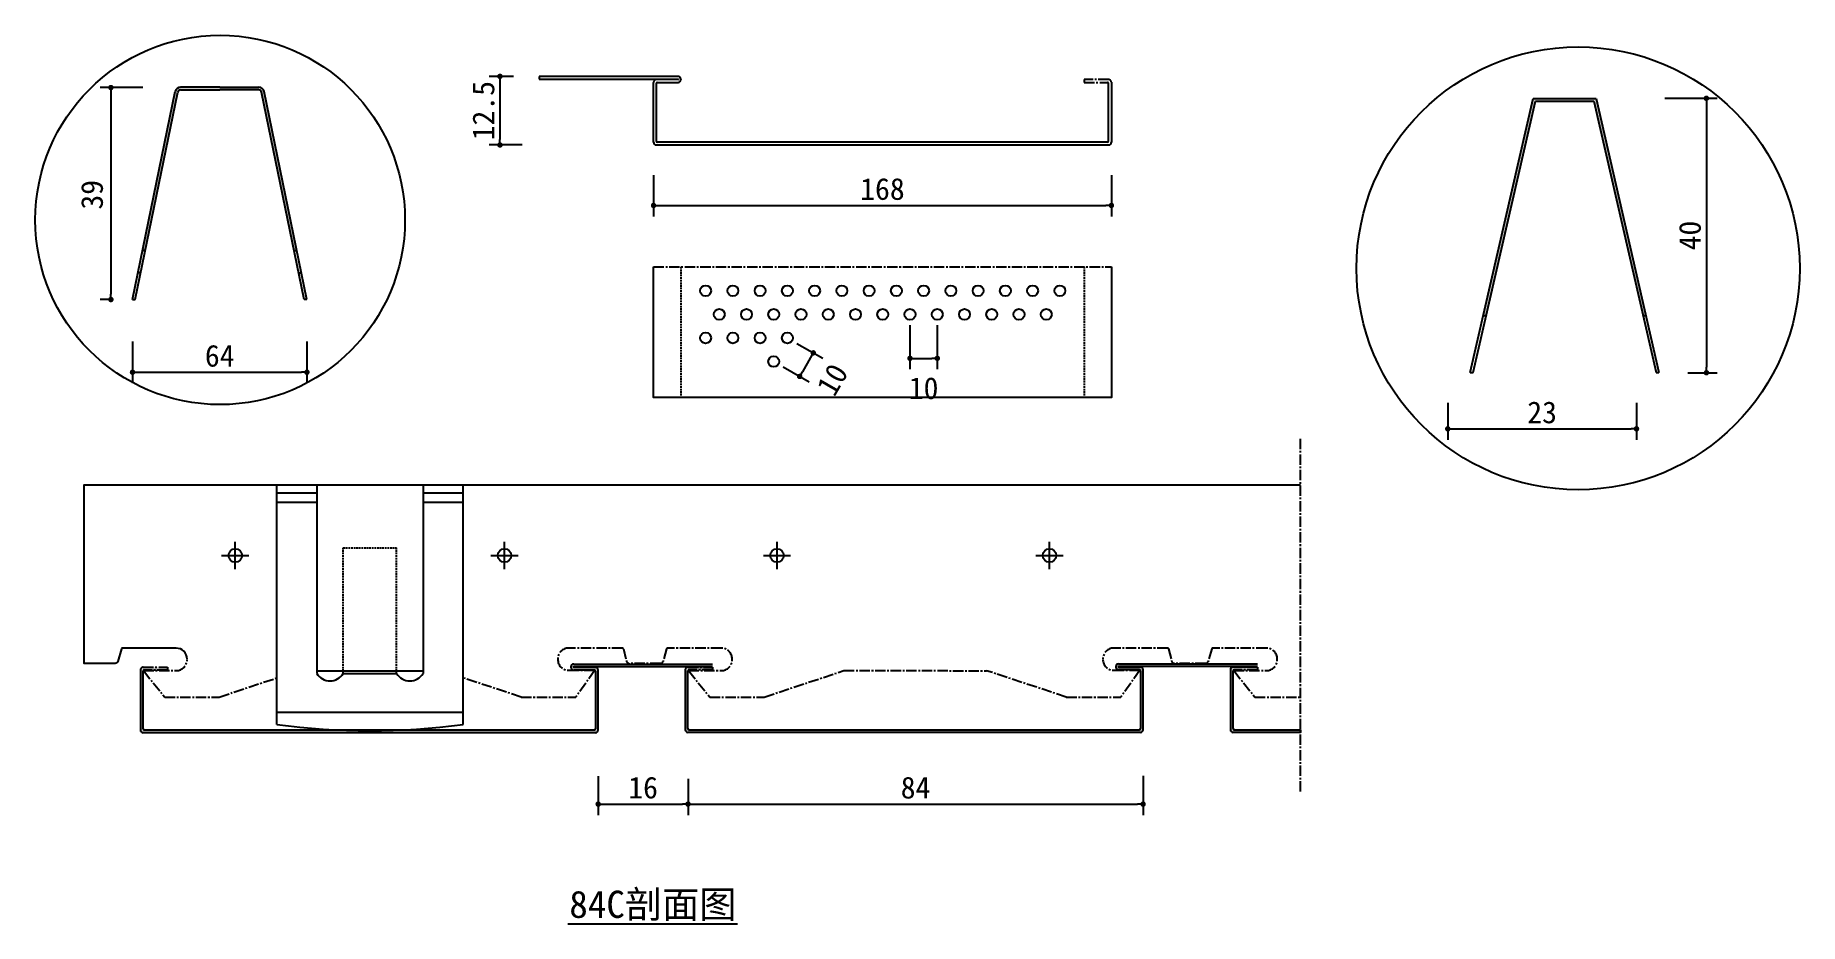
# Model space of a CAD drawing. Extents: x 39 to 687, y 338 to 665.
import ezdxf

# ---------------------------------------------------------------- set-up
doc = ezdxf.new("R2010")
doc.units = 0
doc.header["$LTSCALE"] = 0.2
doc.header["$MEASUREMENT"] = 0
doc.header["$PDMODE"] = 34
doc.header["$PDSIZE"] = 5
doc.linetypes.add('CENTER2', pattern=[28.575, 19.05, -3.175, 3.175, -3.175])
doc.linetypes.add('HIDDEN2', pattern=[4.7625, 3.175, -1.5875])
doc.layers.get('0').update_dxf_attribs({"linetype": 'CONTINUOUS'})
doc.layers.get('DEFPOINTS').update_dxf_attribs({"linetype": 'CONTINUOUS'})
for name, color, linetype in [('3', 3, 'CONTINUOUS'), ('4', 4, 'CONTINUOUS'), ('7', 7, 'CONTINUOUS'), ('DIM', 3, 'CONTINUOUS'), ('TEXT', 3, 'CONTINUOUS')]:
    doc.layers.add(name, color=color, linetype=linetype)
doc.styles.add('HZ', font='')
doc.styles.get('HZ').set_extended_font_data('仿宋_GB2312')
doc.dimstyles.get("Standard").update_dxf_attribs({"dimscale": 0, "dimtxt": 2.5, "dimasz": 2.5, "dimexe": 1.25, "dimexo": 0.625, "dimtad": 1, "dimdec": 4, "dimtxsty": 'STANDARD', "dimcen": 2.5, "dimclrt": 7, "dimazin": 3, "dimtfac": 1, "dimtdec": 4, "dimtmove": 0, "dimatfit": 3, "dimtolj": 1, "dimtzin": 0})

# ---------------------------------------------------------------- blocks, each defined once
blk = doc.blocks.new('_DOT')
at = {"color": 0, "linetype": 'BYBLOCK'}
blk.add_line((-0.5, 0), (-1, 0), dxfattribs=at)
at = {"color": 0, "linetype": 'BYBLOCK', "const_width": 0.5}
blk.add_lwpolyline([(-0.25, 0, 1), (0.25, 0, 1)], format="xyb", close=True, dxfattribs=at)
blk = doc.blocks.new('*D6')
at = {"color": 0, "linetype": 'BYBLOCK'}
for p, q in [((126.47, 538), (126.47, 522.86)), ((294.47, 538), (294.47, 522.86)), ((128.47, 526.86), (292.47, 526.86))]:
    blk.add_line(p, q, dxfattribs=at)
at = {"layer": 'DEFPOINTS', "color": 0, "linetype": 'BYBLOCK'}
for p in [(126.47, 542), (294.47, 542), (294.47, 526.86)]:
    blk.add_point(p, dxfattribs=at)
at = {"color": 0, "linetype": 'BYBLOCK', "xscale": 2, "yscale": 2, "zscale": 2, "rotation": 180}
blk.add_blockref('_DOT', (126.47, 526.86), dxfattribs=at)
at = {"color": 0, "linetype": 'BYBLOCK', "xscale": 2, "yscale": 2, "zscale": 2}
blk.add_blockref('_DOT', (294.47, 526.86), dxfattribs=at)
at = {"linetype": 'BYBLOCK', "insert": (210.47, 532.86), "char_height": 8, "attachment_point": 5, "style": 'HZ'}
blk.add_mtext('\\A1;168', dxfattribs=at)
blk = doc.blocks.new('*D10')
at = {"color": 0, "linetype": 'BYBLOCK'}
for p, q in [((306.11, 317.31), (306.11, 302.98)), ((139.11, 316.31), (139.11, 302.98)), ((141.11, 306.98), (304.11, 306.98))]:
    blk.add_line(p, q, dxfattribs=at)
at = {"layer": 'DEFPOINTS', "color": 0, "linetype": 'BYBLOCK'}
for p in [(139.11, 320.31), (306.11, 321.31), (306.11, 306.98)]:
    blk.add_point(p, dxfattribs=at)
at = {"color": 0, "linetype": 'BYBLOCK', "xscale": 2, "yscale": 2, "zscale": 2, "rotation": 180}
blk.add_blockref('_DOT', (139.11, 306.98), dxfattribs=at)
at = {"color": 0, "linetype": 'BYBLOCK', "xscale": 2, "yscale": 2, "zscale": 2}
blk.add_blockref('_DOT', (306.11, 306.98), dxfattribs=at)
at = {"linetype": 'BYBLOCK', "insert": (222.61, 312.98), "char_height": 8, "attachment_point": 5, "style": 'HZ'}
blk.add_mtext('\\A1;84', dxfattribs=at)
blk = doc.blocks.new('*D9')
at = {"color": 0, "linetype": 'BYBLOCK'}
for p, q in [((106.15, 317.23), (106.15, 302.98)), ((139.11, 316.31), (139.11, 302.98)), ((108.15, 306.98), (137.11, 306.98))]:
    blk.add_line(p, q, dxfattribs=at)
at = {"layer": 'DEFPOINTS', "color": 0, "linetype": 'BYBLOCK'}
for p in [(106.15, 321.23), (139.11, 320.31), (139.11, 306.98)]:
    blk.add_point(p, dxfattribs=at)
at = {"color": 0, "linetype": 'BYBLOCK', "xscale": 2, "yscale": 2, "zscale": 2, "rotation": 180}
blk.add_blockref('_DOT', (106.15, 306.98), dxfattribs=at)
at = {"color": 0, "linetype": 'BYBLOCK', "xscale": 2, "yscale": 2, "zscale": 2}
blk.add_blockref('_DOT', (139.11, 306.98), dxfattribs=at)
at = {"linetype": 'BYBLOCK', "insert": (122.63, 312.98), "char_height": 8, "attachment_point": 5, "style": 'HZ'}
blk.add_mtext('\\A1;16', dxfattribs=at)
blk = doc.blocks.new('*D8')
at = {"color": 0, "linetype": 'BYBLOCK'}
for p, q in [((-64.74, 476.84), (-64.74, 461.6)), ((-0.74, 476.84), (-0.74, 461.6)), ((-62.74, 465.6), (-2.74, 465.6))]:
    blk.add_line(p, q, dxfattribs=at)
at = {"layer": 'DEFPOINTS', "color": 0, "linetype": 'BYBLOCK'}
for p in [(-64.74, 480.84), (-0.74, 480.84), (-0.74, 465.6)]:
    blk.add_point(p, dxfattribs=at)
at = {"color": 0, "linetype": 'BYBLOCK', "xscale": 2, "yscale": 2, "zscale": 2, "rotation": 180}
blk.add_blockref('_DOT', (-64.74, 465.6), dxfattribs=at)
at = {"color": 0, "linetype": 'BYBLOCK', "xscale": 2, "yscale": 2, "zscale": 2}
blk.add_blockref('_DOT', (-0.74, 465.6), dxfattribs=at)
at = {"linetype": 'BYBLOCK', "insert": (-32.74, 471.6), "char_height": 8, "attachment_point": 5, "style": 'HZ'}
blk.add_mtext('\\A1;64', dxfattribs=at)
blk = doc.blocks.new('*D7')
at = {"color": 0, "linetype": 'BYBLOCK'}
for p, q in [((-60.91, 570.16), (-76.67, 570.16)), ((-72.67, 568.16), (-72.67, 494.29)), ((-71.81, 492.29), (-76.67, 492.29))]:
    blk.add_line(p, q, dxfattribs=at)
at = {"layer": 'DEFPOINTS', "color": 0, "linetype": 'BYBLOCK'}
for p in [(-56.91, 570.16), (-72.67, 492.29), (-67.81, 492.29)]:
    blk.add_point(p, dxfattribs=at)
at = {"color": 0, "linetype": 'BYBLOCK', "xscale": 2, "yscale": 2, "zscale": 2}
for p, rotation in [((-72.67, 570.16), 90), ((-72.67, 492.29), 270)]:
    blk.add_blockref('_DOT', p, dxfattribs=dict(at, rotation=rotation))
at = {"linetype": 'BYBLOCK', "insert": (-79.56, 530.78), "char_height": 8, "attachment_point": 5, "rotation": 90, "style": 'HZ'}
blk.add_mtext('\\A1;39', dxfattribs=at)
blk = doc.blocks.new('*D5')
at = {"color": 0, "linetype": 'BYBLOCK'}
for p, q in [((75.05, 574.28), (66.09, 574.28)), ((70.09, 572.28), (70.09, 551.08)), ((78.21, 549.08), (66.09, 549.08))]:
    blk.add_line(p, q, dxfattribs=at)
at = {"layer": 'DEFPOINTS', "color": 0, "linetype": 'BYBLOCK'}
for p in [(79.05, 574.28), (70.09, 549.08), (82.21, 549.08)]:
    blk.add_point(p, dxfattribs=at)
at = {"color": 0, "linetype": 'BYBLOCK', "xscale": 2, "yscale": 2, "zscale": 2}
for p, rotation in [((70.09, 574.28), 90), ((70.09, 549.08), 270)]:
    blk.add_blockref('_DOT', p, dxfattribs=dict(at, rotation=rotation))
at = {"linetype": 'BYBLOCK', "insert": (64.09, 561.68), "char_height": 8, "attachment_point": 5, "rotation": 90, "style": 'HZ'}
blk.add_mtext('\\A1;12.5', dxfattribs=at)
blk = doc.blocks.new('*D3')
at = {"color": 0, "linetype": 'BYBLOCK'}
for p, q in [((179.03, 476.21), (188.54, 470.72)), ((174.03, 467.55), (183.54, 462.06)), ((184.08, 470.98), (181.08, 465.79))]:
    blk.add_line(p, q, dxfattribs=at)
at = {"layer": 'DEFPOINTS', "color": 0, "linetype": 'BYBLOCK'}
for p in [(175.57, 478.21), (170.57, 469.55), (180.08, 464.06)]:
    blk.add_point(p, dxfattribs=at)
at = {"color": 0, "linetype": 'BYBLOCK', "xscale": 2, "yscale": 2, "zscale": 2}
for p, rotation in [((185.08, 472.72), 60.00000000000011), ((180.08, 464.06), 240.0000000000001)]:
    blk.add_blockref('_DOT', p, dxfattribs=dict(at, rotation=rotation))
at = {"linetype": 'BYBLOCK', "insert": (192.1, 462.89), "char_height": 8, "attachment_point": 5, "rotation": 60, "style": 'HZ'}
blk.add_mtext('\\A1;10', dxfattribs=at)
blk = doc.blocks.new('*D4')
at = {"color": 0, "linetype": 'BYBLOCK'}
for p, q in [((220.57, 482.87), (220.57, 466.71)), ((230.57, 482.87), (230.57, 466.71)), ((222.57, 470.71), (228.57, 470.71))]:
    blk.add_line(p, q, dxfattribs=at)
at = {"layer": 'DEFPOINTS', "color": 0, "linetype": 'BYBLOCK'}
for p in [(220.57, 486.87), (230.57, 486.87), (230.57, 470.71)]:
    blk.add_point(p, dxfattribs=at)
at = {"color": 0, "linetype": 'BYBLOCK', "xscale": 2, "yscale": 2, "zscale": 2, "rotation": 180}
blk.add_blockref('_DOT', (220.57, 470.71), dxfattribs=at)
at = {"color": 0, "linetype": 'BYBLOCK', "xscale": 2, "yscale": 2, "zscale": 2}
blk.add_blockref('_DOT', (230.57, 470.71), dxfattribs=at)
at = {"linetype": 'BYBLOCK', "insert": (225.57, 459.71), "char_height": 8, "attachment_point": 5, "style": 'HZ'}
blk.add_mtext('\\A1;10', dxfattribs=at)
blk = doc.blocks.new('*D2')
at = {"color": 0, "linetype": 'BYBLOCK'}
for p, q in [((417.92, 454.4), (417.92, 440.81)), ((487.17, 454.4), (487.17, 440.81)), ((419.92, 444.81), (485.17, 444.81))]:
    blk.add_line(p, q, dxfattribs=at)
at = {"layer": 'DEFPOINTS', "color": 0, "linetype": 'BYBLOCK'}
for p in [(417.92, 458.4), (487.17, 458.4), (487.17, 444.81)]:
    blk.add_point(p, dxfattribs=at)
at = {"color": 0, "linetype": 'BYBLOCK', "xscale": 2, "yscale": 2, "zscale": 2, "rotation": 180}
blk.add_blockref('_DOT', (417.92, 444.81), dxfattribs=at)
at = {"color": 0, "linetype": 'BYBLOCK', "xscale": 2, "yscale": 2, "zscale": 2}
blk.add_blockref('_DOT', (487.17, 444.81), dxfattribs=at)
at = {"linetype": 'BYBLOCK', "insert": (452.54, 450.81), "char_height": 8, "attachment_point": 5, "style": 'HZ'}
blk.add_mtext('\\A1;23', dxfattribs=at)
blk = doc.blocks.new('A$C534071B4')
blk.add_hatch(color=256).paths.add_polyline_path([(22, 48), (11, 48), (2.29, 10), (2.79, 10), (11.39, 47.5), (21.61, 47.5), (30.21, 10), (30.71, 10)])
for p, q in [((0, 0), (11, 48)), ((0.5, 0), (11.39, 47.5)), ((11, 48), (22, 48)), ((11.39, 47.5), (21.61, 47.5)), ((21.61, 47.5), (32.5, 0)), ((22, 48), (33, 0)), ((2.29, 10), (2.79, 10)), ((30.21, 10), (30.71, 10)), ((0, 0), (0.5, 0)), ((32.5, 0), (33, 0))]:
    blk.add_line(p, q)
blk = doc.blocks.new('*D11')
at = {"color": 0, "linetype": 'BYBLOCK'}
for p, q in [((497.59, 566.21), (516.84, 566.21)), ((512.84, 564.21), (512.84, 467.43)), ((506.01, 465.43), (516.84, 465.43))]:
    blk.add_line(p, q, dxfattribs=at)
at = {"layer": 'DEFPOINTS', "color": 0, "linetype": 'BYBLOCK'}
for p in [(493.59, 566.21), (502.01, 465.43), (512.84, 465.43)]:
    blk.add_point(p, dxfattribs=at)
at = {"color": 0, "linetype": 'BYBLOCK', "xscale": 2, "yscale": 2, "zscale": 2}
for p, rotation in [((512.84, 566.21), 90), ((512.84, 465.43), 270)]:
    blk.add_blockref('_DOT', p, dxfattribs=dict(at, rotation=rotation))
at = {"linetype": 'BYBLOCK', "insert": (506.84, 515.82), "char_height": 8, "attachment_point": 5, "rotation": 90, "style": 'HZ'}
blk.add_mtext('\\A1;40', dxfattribs=at)

msp = doc.modelspace()

# ---------------------------------------------------------------- hatches: boundary and pattern name
at = {"layer": '7'}
msp.add_hatch(color=256, dxfattribs=at).paths.add_polyline_path([(78.76, 585.5), (79.76, 585.49), (91.69, 643.67, -0.356122), (92.67, 644.47), (107.06, 644.47), (121.45, 644.47, -0.356122), (122.43, 643.67), (134.36, 585.49), (135.36, 585.5), (123.39, 643.87, 0.356122), (121.43, 645.47), (107.06, 645.47), (92.69, 645.47, 0.356122), (90.73, 643.87)])
at = {"layer": '7', "linetype": 'CENTER2'}
h = msp.add_hatch(color=256, dxfattribs=at)
edge = h.paths.add_edge_path()
edge.add_arc((79.35, 431), 0.4, 90, 180, ccw=False)
edge.add_line((79.35, 431.4), (87.95, 431.4))
edge.add_line((87.95, 431.4), (87.95, 432.42))
edge.add_line((87.95, 432.42), (78.95, 432.42))
edge.add_arc((78.95, 431.42), 1, 450, 540)
edge.add_line((77.95, 431.42), (77.95, 409.4))
edge.add_arc((78.95, 409.4), 1, 180, 270)
edge.add_line((78.95, 408.4), (244.95, 408.4))
edge.add_arc((244.95, 409.4), 1, 270, 360)
edge.add_line((245.95, 409.4), (245.95, 431.4))
edge.add_arc((244.95, 431.4), 1, 360, 450)
edge.add_line((244.95, 432.4), (236.95, 432.4))
edge.add_arc((236.95, 432.5), 0.1, 90, 270, ccw=False)
edge.add_line((236.95, 432.6), (287.95, 432.6))
edge.add_line((287.95, 432.6), (287.95, 433.6))
edge.add_line((287.95, 433.6), (236.95, 433.6))
edge.add_arc((236.95, 432.6), 1, 450, 540)
edge.add_line((235.95, 432.6), (235.95, 432.4))
edge.add_arc((236.95, 432.4), 1, 540, 630)
edge.add_line((236.95, 431.4), (244.55, 431.4))
edge.add_arc((244.55, 431), 0.4, 360, 450, ccw=False)
edge.add_line((244.95, 431), (244.95, 409.8))
edge.add_arc((244.55, 409.8), 0.4, 270, 360, ccw=False)
edge.add_line((244.55, 409.4), (79.35, 409.4))
edge.add_arc((79.35, 409.8), 0.4, 180, 270, ccw=False)
edge.add_line((78.95, 409.8), (78.95, 431))
edge = h.paths.add_edge_path(flags=16)
edge.add_line((87.95, 432.36), (87.95, 431.36))
h = msp.add_hatch(color=256, dxfattribs=at)
edge = h.paths.add_edge_path()
edge.add_arc((279.3, 431.08), 0.4, 90, 180, ccw=False)
edge.add_line((279.3, 431.48), (287.91, 431.48))
edge.add_line((287.91, 431.48), (287.91, 432.5))
edge.add_line((287.91, 432.5), (278.9, 432.5))
edge.add_arc((278.9, 431.5), 1, 450, 540)
edge.add_line((277.9, 431.5), (277.9, 409.48))
edge.add_arc((278.9, 409.48), 1, 180, 270)
edge.add_line((278.9, 408.48), (444.9, 408.48))
edge.add_arc((444.9, 409.48), 1, 270, 360)
edge.add_line((445.9, 409.48), (445.9, 431.48))
edge.add_arc((444.9, 431.48), 1, 360, 450)
edge.add_line((444.9, 432.48), (436.9, 432.48))
edge.add_arc((436.9, 432.58), 0.1, 90, 270, ccw=False)
edge.add_line((436.9, 432.68), (487.9, 432.68))
edge.add_line((487.9, 432.68), (487.9, 433.68))
edge.add_line((487.9, 433.68), (436.9, 433.68))
edge.add_arc((436.9, 432.68), 1, 450, 540)
edge.add_line((435.9, 432.68), (435.9, 432.48))
edge.add_arc((436.9, 432.48), 1, 540, 630)
edge.add_line((436.9, 431.48), (444.5, 431.48))
edge.add_arc((444.5, 431.08), 0.4, 360, 450, ccw=False)
edge.add_line((444.9, 431.08), (444.9, 409.88))
edge.add_arc((444.5, 409.88), 0.4, 270, 360, ccw=False)
edge.add_line((444.5, 409.48), (279.3, 409.48))
edge.add_arc((279.3, 409.88), 0.4, 180, 270, ccw=False)
edge.add_line((278.9, 409.88), (278.9, 431.08))
edge = h.paths.add_edge_path(flags=16)
edge.add_line((287.9, 432.44), (287.9, 431.44))
at = {"layer": '7'}
h = msp.add_hatch(color=256, dxfattribs=at)
edge = h.paths.add_edge_path()
edge.add_arc((478.94, 431.5), 1, 90, 180)
edge.add_line((477.94, 431.5), (477.94, 409.48))
edge.add_arc((478.94, 409.48), 1, 180, 270)
edge.add_line((478.94, 408.48), (503.68, 408.48))
edge.add_line((503.68, 408.48), (503.68, 409.48))
edge.add_line((503.68, 409.48), (479.34, 409.48))
edge.add_arc((479.34, 409.88), 0.4, 180, 270, ccw=False)
edge.add_line((478.94, 409.88), (478.94, 431.08))
edge.add_arc((479.34, 431.08), 0.4, 90, 180, ccw=False)
edge.add_line((479.34, 431.48), (487.95, 431.48))
edge.add_line((487.95, 431.48), (487.95, 432.5))
edge.add_line((487.95, 432.5), (478.94, 432.5))

# ---------------------------------------------------------------- linework, layer by layer
at = {"layer": '3', "linetype": 'HIDDEN2'}
for p, q in [((276.27, 579.51), (276.27, 531.46)), ((424.27, 579.51), (424.27, 531.46))]:
    msp.add_line(p, q, dxfattribs=at)
at = {"layer": '3', "linetype": 'CENTER2'}
for p, q in [((503.69, 386.79), (503.69, 516.96)), ((79.07, 431.19), (86.86, 421.5)), ((106.86, 421.5), (128, 428.52)), ((217.69, 421.45), (196.34, 428.54)), ((244.67, 431.3), (237.69, 421.45)), ((279.11, 431.19), (286.9, 421.5)), ((306.9, 421.5), (336.13, 431.21)), ((336.13, 431.21), (388.49, 431.16)), ((417.73, 421.45), (388.49, 431.16)), ((444.71, 431.3), (437.73, 421.45)), ((479.15, 431.19), (486.94, 421.5)), ((86.86, 421.5), (106.86, 421.5)), ((217.69, 421.45), (237.69, 421.45)), ((286.9, 421.5), (306.9, 421.5)), ((417.73, 421.45), (437.73, 421.45)), ((486.94, 421.5), (503.69, 421.5))]:
    msp.add_line(p, q, dxfattribs=at)
at = {"layer": '3'}
for p, q in [((128, 496.55), (142.65, 496.55)), ((128, 493.09), (142.65, 493.09)), ((181.7, 496.55), (196.34, 496.55)), ((181.7, 493.09), (196.34, 493.09)), ((142.65, 431.11), (181.7, 431.11))]:
    msp.add_line(p, q, dxfattribs=at)
for p in [(112.77, 473.48), (211.57, 473.48), (311.57, 473.48), (411.57, 473.48)]:
    msp.add_point(p, dxfattribs=at)
at = {"layer": '4'}
msp.add_lwpolyline([(434.27, 579.51), (434.27, 531.46), (266.27, 531.46), (266.27, 579.51)], dxfattribs=at)
msp.add_lwpolyline([(95.08, 435.45, 0.414214), (91.08, 439.45), (71.38, 439.45, 0.336157), (71, 439.15), (69.72, 434.59, -0.336157), (68.75, 433.86), (57.28, 433.86), (57.28, 499.46), (503.67, 499.46)], format="xyb", dxfattribs=at)
at = {"layer": '4', "linetype": 'CENTER2'}
for centre, radius, start, end in [((71.23, 439.25), 0.2, 90, 164.32173), ((91.08, 435.19), 4, 270, 0)]:
    msp.add_arc(centre, radius, start, end, dxfattribs=at)
at = {"layer": '7'}
for p, q in [((275.27, 649.45), (224.27, 649.45)), ((224.27, 649.45), (224.27, 648.45)), ((224.27, 648.45), (275.27, 648.45)), ((275.27, 648.25), (267.27, 648.25)), ((276.27, 648.45), (276.27, 648.25)), ((276.27, 648.25), (276.27, 648.25)), ((276.27, 648.25), (276.27, 648.25)), ((424.27, 648.21), (424.27, 647.21)), ((75.06, 567.47), (90.73, 643.87)), ((76.06, 567.47), (91.69, 643.67)), ((92.67, 644.47), (107.06, 644.47)), ((107.06, 645.47), (92.69, 645.47)), ((107.06, 645.47), (121.43, 645.47)), ((121.45, 644.47), (107.06, 644.47)), ((138.06, 567.47), (122.43, 643.67)), ((139.06, 567.47), (123.39, 643.87)), ((266.27, 625.25), (266.27, 647.25)), ((266.27, 647.25), (266.27, 647.25)), ((267.27, 646.85), (267.27, 625.65)), ((267.67, 647.25), (275.27, 647.25)), ((433.27, 625.65), (433.27, 646.85)), ((434.27, 647.27), (434.27, 625.25)), ((267.27, 624.25), (433.27, 624.25)), ((432.87, 625.25), (267.67, 625.25)), ((79.76, 585.49), (78.76, 585.5)), ((134.36, 585.49), (135.36, 585.5)), ((78.08, 577.3), (77.08, 577.3)), ((136.04, 577.3), (137.04, 577.3)), ((75.06, 567.47), (76.06, 567.47)), ((139.06, 567.47), (138.06, 567.47)), ((128, 411.4), (128, 499.39)), ((142.65, 499.39), (142.65, 430.1)), ((181.7, 499.39), (181.7, 430.1)), ((196.34, 411.4), (196.34, 499.39)), ((77.95, 431.42), (77.95, 409.4)), ((78.95, 409.8), (78.95, 431)), ((87.95, 432.36), (87.95, 431.36)), ((152.41, 430.1), (171.94, 430.1)), ((235.95, 432.6), (235.95, 432.4)), ((235.95, 432.4), (235.95, 432.4)), ((235.95, 432.4), (235.95, 432.4)), ((236.95, 433.6), (287.95, 433.6)), ((287.95, 432.6), (236.95, 432.6)), ((236.95, 432.4), (244.95, 432.4)), ((244.55, 431.4), (236.95, 431.4)), ((244.95, 431), (244.95, 409.8)), ((245.95, 409.4), (245.95, 431.4)), ((245.95, 431.4), (245.95, 431.4)), ((277.9, 431.5), (277.9, 409.48)), ((278.9, 409.88), (278.9, 431.08)), ((287.9, 432.44), (287.9, 431.44)), ((435.9, 432.68), (435.9, 432.48)), ((435.9, 432.48), (435.9, 432.48)), ((435.9, 432.48), (435.9, 432.48)), ((436.9, 433.68), (487.9, 433.68)), ((487.9, 432.68), (436.9, 432.68)), ((436.9, 432.48), (444.9, 432.48)), ((444.5, 431.48), (436.9, 431.48)), ((444.9, 431.08), (444.9, 409.88)), ((445.9, 409.48), (445.9, 431.48)), ((445.9, 431.48), (445.9, 431.48)), ((477.94, 431.5), (477.94, 409.48)), ((487.95, 432.5), (478.94, 432.5)), ((478.94, 409.88), (478.94, 431.08)), ((128, 415.87), (196.34, 415.87)), ((244.95, 408.4), (78.95, 408.4)), ((79.35, 409.4), (244.55, 409.4)), ((444.9, 408.48), (278.9, 408.48)), ((279.3, 409.48), (444.5, 409.48)), ((503.68, 408.48), (478.94, 408.48)), ((479.34, 409.48), (503.68, 409.48)), ((503.68, 409.48), (503.68, 408.48))]:
    msp.add_line(p, q, dxfattribs=at)
at = {"layer": '7', "linetype": 'CENTER2'}
for p, q in [((433.27, 648.27), (424.26, 648.27)), ((424.26, 648.27), (424.26, 647.25)), ((424.26, 647.25), (432.87, 647.25)), ((266.27, 579.51), (434.27, 579.51)), ((231.12, 435.49), (231.12, 435.3)), ((254.81, 439.49), (235.12, 439.49)), ((255.2, 439.19), (256.34, 434.62)), ((268.79, 433.86), (257.31, 433.86)), ((271.04, 439.15), (269.76, 434.59)), ((291.12, 439.45), (271.42, 439.45)), ((295.12, 435.19), (295.12, 435.45)), ((454.85, 439.49), (435.16, 439.49)), ((455.23, 439.19), (456.38, 434.62)), ((468.83, 433.86), (457.35, 433.86)), ((471.08, 439.15), (469.8, 434.59)), ((491.16, 439.45), (471.46, 439.45)), ((495.16, 435.19), (495.16, 435.45)), ((78.95, 432.42), (87.95, 432.42)), ((79.08, 431.19), (91.08, 431.19)), ((87.95, 431.4), (79.35, 431.4)), ((87.95, 432.42), (87.95, 431.4)), ((235.12, 431.3), (244.67, 431.3)), ((278.9, 432.5), (287.91, 432.5)), ((279.12, 431.19), (291.12, 431.19)), ((287.91, 431.48), (279.3, 431.48)), ((287.91, 432.5), (287.91, 431.48)), ((435.16, 431.3), (444.71, 431.3)), ((479.16, 431.19), (491.16, 431.19)), ((487.95, 431.48), (479.34, 431.48)), ((487.95, 432.5), (487.95, 431.48))]:
    msp.add_line(p, q, dxfattribs=at)
at = {"layer": '7', "linetype": 'HIDDEN2'}
for p, q in [((152.41, 476.23), (171.94, 476.23)), ((152.41, 430.1), (152.41, 476.23)), ((171.94, 430.1), (171.94, 476.23))]:
    msp.add_line(p, q, dxfattribs=at)
at = {"layer": '7'}
for centre in [(285.37, 570.7), (295.37, 570.7), (305.37, 570.7), (315.37, 570.7), (325.37, 570.7), (335.37, 570.7), (345.37, 570.7), (355.37, 570.7), (365.37, 570.7), (375.37, 570.7), (385.37, 570.7), (395.37, 570.7), (405.37, 570.7), (415.37, 570.7), (290.37, 562.04), (300.37, 562.04), (310.37, 562.04), (320.37, 562.04), (330.37, 562.04), (340.37, 562.04), (350.37, 562.04), (360.37, 562.04), (370.37, 562.04), (380.37, 562.04), (390.37, 562.04), (400.37, 562.04), (410.37, 562.04), (285.37, 553.38), (295.37, 553.38), (305.37, 553.38), (315.37, 553.38), (310.37, 544.72)]:
    msp.add_circle(centre, 2, dxfattribs=at)
for centre, radius, start, end in [((267.27, 647.25), 1, 90, 180), ((275.27, 648.45), 1, 0, 90), ((275.27, 648.35), 0.1, 270, 90), ((275.27, 648.25), 1, 270, 0), ((92.69, 643.47), 2, 90, 168.40782), ((92.67, 643.47), 1, 90, 168.40782), ((121.43, 643.47), 2, 11.59218, 90), ((121.45, 643.47), 1, 11.59218, 90), ((267.67, 646.85), 0.4, 90, 180), ((267.27, 625.25), 1, 180, 270), ((267.67, 625.65), 0.4, 180, 270), ((432.87, 625.65), 0.4, 270, 0), ((433.27, 625.25), 1, 270, 360), ((147.53, 433.25), 5.81, 212.9008, 327.0992), ((176.82, 433.25), 5.81, 212.9008, 327.0992), ((236.95, 432.6), 1, 90, 180), ((236.95, 432.4), 1, 180, 270), ((236.95, 432.5), 0.1, 90, 270), ((244.55, 431), 0.4, 360, 90), ((244.95, 431.4), 1, 0, 90), ((436.9, 432.68), 1, 90, 180), ((436.9, 432.48), 1, 180, 270), ((436.9, 432.58), 0.1, 90, 270), ((444.5, 431.08), 0.4, 360, 90), ((444.9, 431.48), 1, 0, 90), ((478.94, 431.5), 1, 90, 180), ((479.34, 431.08), 0.4, 90, 180), ((78.95, 409.4), 1, 180, 270), ((79.35, 409.8), 0.4, 180, 270), ((162.17, 671.33), 262.16, 262.51047, 277.48953), ((244.55, 409.8), 0.4, 270, 360), ((244.95, 409.4), 1, 270, 0), ((278.9, 409.48), 1, 180, 270), ((279.3, 409.88), 0.4, 180, 270), ((444.5, 409.88), 0.4, 270, 360), ((444.9, 409.48), 1, 270, 0), ((478.94, 409.48), 1, 180, 270), ((479.34, 409.88), 0.4, 180, 270)]:
    msp.add_arc(centre, radius, start, end, dxfattribs=at)
at = {"layer": '7', "linetype": 'CENTER2'}
for centre, radius, start, end in [((433.27, 647.27), 1, 0, 90), ((432.87, 646.85), 0.4, 360, 90), ((235.12, 435.49), 4, 90, 180), ((235.12, 435.3), 4, 180, 270), ((254.81, 439.09), 0.4, 14.127, 90), ((254.96, 439.29), 0.2, 14.127, 90), ((257.31, 434.86), 1, 194.127, 270), ((268.79, 434.86), 1, 270, 344.32173), ((271.42, 439.05), 0.4, 90, 164.32173), ((271.27, 439.25), 0.2, 90, 164.32173), ((291.12, 435.45), 4, 0, 90), ((291.12, 435.19), 4, 270, 0), ((435.16, 435.49), 4, 90, 180), ((435.16, 435.3), 4, 180, 270), ((454.85, 439.09), 0.4, 14.127, 90), ((455, 439.29), 0.2, 14.127, 90), ((457.35, 434.86), 1, 194.127, 270), ((468.83, 434.86), 1, 270, 344.32173), ((471.46, 439.05), 0.4, 90, 164.32173), ((491.16, 435.45), 4, 0, 90), ((491.16, 435.19), 4, 270, 0), ((78.95, 431.42), 1, 90, 180), ((79.35, 431), 0.4, 90, 180), ((278.9, 431.5), 1, 90, 180), ((279.3, 431.08), 0.4, 90, 180)]:
    msp.add_arc(centre, radius, start, end, dxfattribs=at)
at = {"layer": 'DIM'}
for centre, radius in [((107.21, 596.72), 67.83), ((605.55, 578.93), 81.32)]:
    msp.add_circle(centre, radius, dxfattribs=at)
at = {"layer": 'TEXT', "color": 6}
msp.add_line((234.85, 338.22), (297.02, 338.22), dxfattribs=at)

# ---------------------------------------------------------------- block references
at = {"layer": '7', "xscale": 2.098654063194138, "yscale": 2.098654063194138, "zscale": 2.098654063194138}
msp.add_blockref('A$C534071B4', (565.95, 540.65), dxfattribs=at)

# ---------------------------------------------------------------- texts
at = {"layer": 'TEXT', "style": 'HZ'}
msp.add_text('84C剖面图', height=10, dxfattribs=at).set_placement((235.34, 340.36))

# ---------------------------------------------------------------- dimensions: what is measured, and where the dimension line sits
at = {"layer": 'DIM'}
for base, p1, p2, text, picture, middle in [((209.88, 624.25), (218.85, 649.45), (222.01, 624.25), '12.5', '*D5', (203.88, 636.85)), ((652.64, 540.61), (633.38, 641.39), (641.81, 540.61), '40', '*D11', (646.64, 591))]:
    dim = msp.add_linear_dim(base=base, p1=p1, p2=p2, angle=90, text=text, dimstyle='STANDARD', override={"dimscale": 4, "dimtxt": 2, "dimasz": 0.5, "dimexe": 1, "dimexo": 1, "dimgap": 0.5, "dimdec": 0, "dimtxsty": 'HZ', "dimblk1": 'DOT', "dimblk2": 'DOT', "dimsah": 1, "dimcen": 0, "dimclrt": 256, "dimtfac": 0.5, "dimtdec": 0}, dxfattribs=at)
    dim.commit()
    dim.dimension.update_dxf_attribs({"geometry": picture, "text_midpoint": middle, "insert": (139.8, 75.18)})
dim = msp.add_linear_dim(base=(67.13, 567.47), p1=(82.88, 645.34), p2=(71.99, 567.47), angle=90, text='39', dimstyle='STANDARD', override={"dimscale": 4, "dimtxt": 2, "dimasz": 0.5, "dimexe": 1, "dimexo": 1, "dimgap": 0.5, "dimdec": 0, "dimtxsty": 'HZ', "dimblk1": 'DOT', "dimblk2": 'DOT', "dimsah": 1, "dimcen": 0, "dimclrt": 256, "dimtfac": 0.5, "dimtdec": 0}, dxfattribs=at)
dim.commit()
dim.dimension.update_dxf_attribs({"geometry": '*D7', "text_midpoint": (60.24, 605.96), "dimtype": 128, "insert": (139.8, 75.18)})
for base, p1, p2, picture, middle in [((434.27, 602.03), (266.27, 617.18), (434.27, 617.18), '*D6', (350.27, 608.03)), ((370.37, 545.89), (360.37, 562.04), (370.37, 562.04), '*D4', (365.37, 534.89)), ((139.06, 540.78), (75.06, 556.02), (139.06, 556.02), '*D8', (107.06, 546.78))]:
    dim = msp.add_linear_dim(base=base, p1=p1, p2=p2, dimstyle='STANDARD', override={"dimscale": 4, "dimtxt": 2, "dimasz": 0.5, "dimexe": 1, "dimexo": 1, "dimgap": 0.5, "dimdec": 0, "dimtxsty": 'HZ', "dimblk1": 'DOT', "dimblk2": 'DOT', "dimsah": 1, "dimcen": 0, "dimclrt": 256, "dimtfac": 0.5, "dimtdec": 0}, dxfattribs=at)
    dim.commit()
    dim.dimension.update_dxf_attribs({"geometry": picture, "text_midpoint": middle, "insert": (139.8, 75.18)})
dim = msp.add_aligned_dim(p1=(315.37, 553.38), p2=(310.37, 544.72), distance=10.98, dimstyle='STANDARD', override={"dimscale": 4, "dimtxt": 2, "dimasz": 0.5, "dimexe": 1, "dimexo": 1, "dimgap": 0.5, "dimdec": 0, "dimtxsty": 'HZ', "dimblk1": 'DOT', "dimblk2": 'DOT', "dimsah": 1, "dimcen": 0, "dimclrt": 256, "dimtfac": 0.5, "dimtdec": 0}, dxfattribs=at)
dim.commit()
dim.dimension.update_dxf_attribs({"geometry": '*D3', "text_midpoint": (331.9, 538.06), "insert": (139.8, 75.18)})
for base, p1, p2, text, picture, middle in [((626.97, 519.98), (557.72, 533.58), (626.97, 533.58), '23', '*D2', (592.34, 525.98)), ((278.9, 382.15), (245.95, 396.41), (278.9, 395.49), '16', '*D9', (262.43, 388.15)), ((445.9, 382.15), (278.9, 395.49), (445.9, 396.49), '84', '*D10', (362.4, 388.15))]:
    dim = msp.add_linear_dim(base=base, p1=p1, p2=p2, text=text, dimstyle='STANDARD', override={"dimscale": 4, "dimtxt": 2, "dimasz": 0.5, "dimexe": 1, "dimexo": 1, "dimgap": 0.5, "dimdec": 0, "dimtxsty": 'HZ', "dimblk1": 'DOT', "dimblk2": 'DOT', "dimsah": 1, "dimcen": 0, "dimclrt": 256, "dimtfac": 0.5, "dimtdec": 0}, dxfattribs=at)
    dim.commit()
    dim.dimension.update_dxf_attribs({"geometry": picture, "text_midpoint": middle, "insert": (139.8, 75.18)})

doc.saveas('drawing.dxf')
